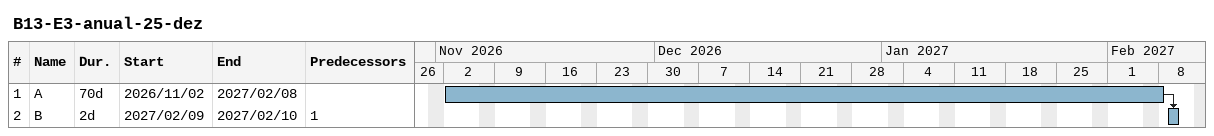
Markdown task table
B13-E3-anual-25-dez

| ID | Task | Duration | Start | Finish | Predecessors |
|---|---|---|---|---|---|
| 1 | A | 70d | 2026-11-02 | 2027-02-08 |  |
| 2 | B | 2d | 2027-02-09 | 2027-02-10 | 1 |
